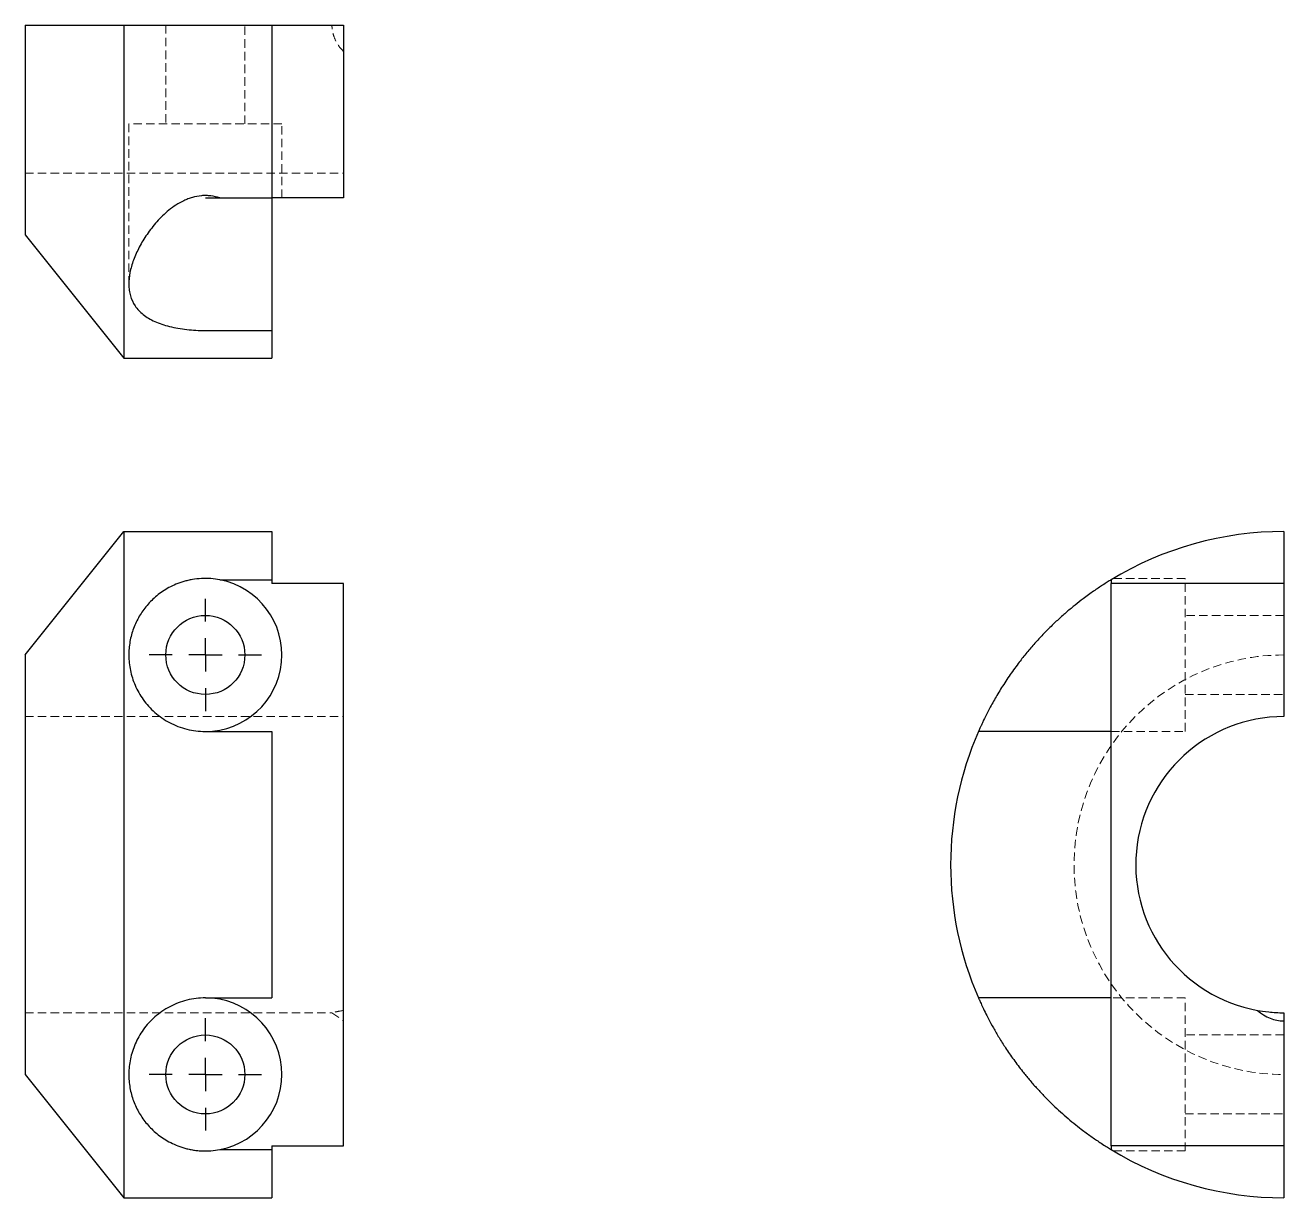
# Model space of a CAD drawing. Header units: millimetres. Extents: x 59 to 248, y 7 to 183.
import ezdxf

# ---------------------------------------------------------------- set-up
doc = ezdxf.new("R2010")
doc.units = ezdxf.units.MM
doc.linetypes.add('HIDDEN', pattern=[1.905, 1.27, -0.635])
doc.layers.add('10', color=7, linetype='Continuous')

# ---------------------------------------------------------------- blocks, each defined once
blk = doc.blocks.new('SW_CENTERMARKSYMBOL_0')
at = {"layer": '10', "color": 0}
for p, q in [((0, 5), (0, 8.43)), ((0, 0), (0, 2.5)), ((-5, 0), (-8.43, 0)), ((0, 0), (-2.5, 0)), ((0, 0), (0, -2.5)), ((0, 0), (2.5, 0)), ((5, 0), (8.43, 0)), ((0, -5), (0, -8.43))]:
    blk.add_line(p, q, dxfattribs=at)
blk = doc.blocks.new('SW_CENTERMARKSYMBOL_1')
at = {"layer": '10', "color": 0}
for p, q in [((0, 5), (0, 8.43)), ((0, 0), (0, 2.5)), ((-5, 0), (-8.43, 0)), ((0, 0), (-2.5, 0)), ((0, 0), (0, -2.5)), ((0, 0), (2.5, 0)), ((5, 0), (8.43, 0)), ((0, -5), (0, -8.43))]:
    blk.add_line(p, q, dxfattribs=at)

msp = doc.modelspace()

# ---------------------------------------------------------------- linework, layer by layer
at = {"color": 7, "linetype": 'Continuous', "lineweight": 25}
for p, q in [((59.11, 183), (59.11, 151.52)), ((59.11, 183), (73.93, 183)), ((73.93, 183), (73.93, 133)), ((73.93, 183), (96.15, 183)), ((96.15, 183), (96.15, 157.07)), ((96.15, 183), (106.89, 183)), ((106.89, 183), (106.89, 157.07)), ((86.15, 157.07), (88.33, 157.07)), ((88.33, 157.07), (96.15, 157.07)), ((106.89, 157.07), (96.15, 157.07)), ((96.15, 157.07), (96.15, 137.17)), ((59.11, 151.52), (73.93, 133)), ((86.15, 137.17), (96.15, 137.17)), ((96.15, 137.17), (96.15, 133)), ((73.93, 133), (96.15, 133)), ((59.11, 88.48), (73.93, 107)), ((73.93, 107), (73.93, 7)), ((73.93, 107), (96.15, 107)), ((96.15, 107), (96.15, 99.75)), ((248, 107), (248, 99.22)), ((88.33, 99.75), (96.15, 99.75)), ((96.15, 99.75), (96.15, 99.22)), ((106.89, 99.22), (96.15, 99.22)), ((106.89, 14.78), (106.89, 99.22)), ((222.07, 99.75), (222.07, 99.22)), ((222.07, 14.78), (222.07, 99.22)), ((248, 99.22), (222.07, 99.22)), ((248, 99.22), (248, 79.22)), ((59.11, 88.48), (59.11, 25.52)), ((86.15, 77), (96.15, 77)), ((96.15, 77), (96.15, 37)), ((222.07, 77), (202.17, 77)), ((86.15, 37), (96.15, 37)), ((222.07, 37), (202.17, 37)), ((248, 34.78), (248, 33.56)), ((248, 33.56), (248, 14.78)), ((59.11, 25.52), (73.93, 7)), ((88.33, 14.25), (96.15, 14.25)), ((96.15, 14.78), (106.89, 14.78)), ((96.15, 14.78), (96.15, 14.25)), ((96.15, 14.25), (96.15, 7)), ((248, 14.78), (222.07, 14.78)), ((222.07, 14.78), (222.07, 14.25)), ((248, 14.78), (248, 7)), ((73.93, 7), (96.15, 7))]:
    msp.add_line(p, q, dxfattribs=at)
at = {"color": 7, "linetype": 'HIDDEN', "lineweight": 18}
for p, q in [((80.22, 183), (80.22, 168.19)), ((92.07, 168.19), (92.07, 183)), ((86.15, 168.19), (74.67, 168.19)), ((74.67, 168.19), (74.67, 144.16)), ((97.63, 168.19), (86.15, 168.19)), ((97.63, 157.07), (97.63, 168.19)), ((59.11, 160.78), (106.89, 160.78)), ((74.68, 144.09), (74.68, 144.16)), ((233.19, 99.96), (222.42, 99.96)), ((233.19, 77), (233.19, 99.96)), ((248, 94.41), (233.19, 94.41)), ((233.19, 82.56), (248, 82.56)), ((59.11, 79.22), (106.89, 79.22)), ((222.07, 77), (233.19, 77)), ((233.19, 37), (222.07, 37)), ((233.19, 14.04), (233.19, 37)), ((59.11, 34.78), (105.15, 34.78)), ((105.15, 34.78), (106.89, 33.56)), ((248, 31.44), (233.19, 31.44)), ((233.19, 19.59), (248, 19.59)), ((222.42, 14.04), (233.19, 14.04))]:
    msp.add_line(p, q, dxfattribs=at)
at = {"color": 7, "linetype": 'Continuous', "lineweight": 25}
for centre in [(86.15, 88.48), (86.15, 25.52)]:
    msp.add_circle(centre, 5.93, dxfattribs=at)
for centre, radius, start, end in [((248, 57), 50, 90, 121.2329), ((86.15, 88.48), 11.48, 270, 79.0342), ((248, 57), 22.22, 90, 259.803), ((248, 57), 50, 156.4218, 203.5782), ((86.15, 25.52), 11.48, 280.9658, 90), ((248, 57), 50, 238.7671, 270)]:
    msp.add_arc(centre, radius, start, end, dxfattribs=at)
at = {"color": 7, "linetype": 'HIDDEN', "lineweight": 18}
msp.add_arc((248, 57), 31.48, 90, 270, dxfattribs=at)
at = {"color": 7, "linetype": 'Continuous', "lineweight": 25}
msp.add_ellipse((248, 41.7), major_axis=(0, -8.14), ratio=0.819152, start_param=5.651993, end_param=6.283185, dxfattribs=at)
at = {"color": 7, "linetype": 'HIDDEN', "lineweight": 18}
for points, knots in [([(106.89, 179.07), (106.42, 179.52), (106, 180.07), (105.52, 181.07), (105.38, 181.43), (105.2, 182.19), (105.15, 182.59), (105.15, 183)], [0, 0, 0, 0, 0.5, 0.5, 0.75, 0.75, 1, 1, 1, 1]), ([(222.42, 99.96), (222.42, 99.96), (222.45, 99.98), (222.35, 99.92), (222.16, 99.81), (222.07, 99.75)], [0, 0, 0, 0, 0.023376, 0.533314, 1, 1, 1, 1]), ([(106.89, 35.13), (106.42, 35.05), (106, 34.96), (105.52, 34.86), (105.38, 34.83), (105.2, 34.79), (105.15, 34.78), (105.15, 34.78)], [0, 0, 0, 0, 0.5, 0.5, 0.75, 0.75, 1, 1, 1, 1]), ([(222.08, 14.24), (222.11, 14.22), (222.26, 14.13), (222.39, 14.06), (222.41, 14.04), (222.42, 14.04)], [0, 0, 0, 0, 0.126067, 0.638028, 1, 1, 1, 1])]:
    msp.add_open_spline(points, degree=3, knots=knots, dxfattribs=at)
at = {"color": 7, "linetype": 'Continuous', "lineweight": 25}
for points, knots in [([(88.33, 157.07), (87.89, 157.22), (87.44, 157.32), (86.74, 157.4), (86.51, 157.42), (86.04, 157.43), (85.8, 157.42), (85.1, 157.36), (84.65, 157.27), (83.98, 157.08), (83.76, 157.01), (83.33, 156.84), (83.12, 156.75), (82.51, 156.46), (82.12, 156.24), (81.37, 155.76), (81.02, 155.5), (80.02, 154.69), (79.42, 154.1), (78.6, 153.19), (78.34, 152.87), (77.85, 152.24), (77.62, 151.92), (76.96, 150.97), (76.58, 150.33), (76.07, 149.36), (75.92, 149.04), (75.63, 148.39), (75.5, 148.07), (75.14, 147.11), (74.96, 146.48), (74.72, 145.25), (74.66, 144.65), (74.67, 143.78), (74.69, 143.49), (74.77, 142.93), (74.83, 142.65), (75.06, 141.85), (75.29, 141.34), (75.77, 140.63), (75.95, 140.4), (76.36, 139.97), (76.59, 139.76), (77.32, 139.18), (77.9, 138.83), (79.24, 138.23), (79.98, 137.98), (81.19, 137.68), (81.61, 137.59), (82.48, 137.44), (82.92, 137.37), (83.82, 137.27), (84.28, 137.24), (85.2, 137.19), (85.68, 137.17), (86.15, 137.17)], [0, 0, 0, 0, 0.03125, 0.03125, 0.046875, 0.046875, 0.0625, 0.0625, 0.09375, 0.09375, 0.109375, 0.109375, 0.125, 0.125, 0.15625, 0.15625, 0.1875, 0.1875, 0.25, 0.25, 0.28125, 0.28125, 0.3125, 0.3125, 0.375, 0.375, 0.40625, 0.40625, 0.4375, 0.4375, 0.5, 0.5, 0.5625, 0.5625, 0.59375, 0.59375, 0.625, 0.625, 0.6875, 0.6875, 0.71875, 0.71875, 0.75, 0.75, 0.8125, 0.8125, 0.875, 0.875, 0.90625, 0.90625, 0.9375, 0.9375, 0.96875, 0.96875, 1, 1, 1, 1]), ([(88.33, 99.75), (87.89, 99.84), (87.44, 99.9), (86.74, 99.95), (86.51, 99.96), (86.04, 99.96), (85.8, 99.96), (85.1, 99.92), (84.65, 99.87), (83.98, 99.76), (83.76, 99.71), (83.33, 99.61), (83.12, 99.56), (82.51, 99.38), (82.12, 99.24), (81.37, 98.93), (81.02, 98.76), (80.02, 98.22), (79.42, 97.81), (78.6, 97.14), (78.34, 96.91), (77.85, 96.42), (77.62, 96.17), (76.96, 95.4), (76.58, 94.86), (76.07, 93.99), (75.92, 93.7), (75.63, 93.09), (75.5, 92.78), (75.14, 91.82), (74.96, 91.16), (74.72, 89.8), (74.66, 89.1), (74.67, 88.02), (74.69, 87.65), (74.77, 86.91), (74.83, 86.53), (75.06, 85.41), (75.29, 84.66), (75.77, 83.55), (75.95, 83.18), (76.36, 82.46), (76.59, 82.11), (77.32, 81.09), (77.9, 80.44), (79.24, 79.26), (79.98, 78.75), (81.19, 78.12), (81.61, 77.93), (82.48, 77.59), (82.92, 77.45), (83.82, 77.23), (84.28, 77.14), (85.2, 77.03), (85.68, 77), (86.15, 77)], [0, 0, 0, 0, 0.03125, 0.03125, 0.046875, 0.046875, 0.0625, 0.0625, 0.09375, 0.09375, 0.109375, 0.109375, 0.125, 0.125, 0.15625, 0.15625, 0.1875, 0.1875, 0.25, 0.25, 0.28125, 0.28125, 0.3125, 0.3125, 0.375, 0.375, 0.40625, 0.40625, 0.4375, 0.4375, 0.5, 0.5, 0.5625, 0.5625, 0.59375, 0.59375, 0.625, 0.625, 0.6875, 0.6875, 0.71875, 0.71875, 0.75, 0.75, 0.8125, 0.8125, 0.875, 0.875, 0.90625, 0.90625, 0.9375, 0.9375, 0.96875, 0.96875, 1, 1, 1, 1]), ([(222.07, 99.75), (222.06, 99.75), (221.94, 99.67), (221.51, 99.41), (220.87, 99), (220.15, 98.53), (219.2, 97.88), (218.03, 97.04), (216.68, 95.99), (215.44, 94.95), (214.17, 93.83), (212.91, 92.64), (211.68, 91.38), (210.47, 90.05), (209.28, 88.65), (208.02, 87.06), (206.97, 85.59), (206.11, 84.3), (205.5, 83.34), (204.94, 82.41), (204.42, 81.51), (203.94, 80.65), (203.42, 79.66), (203.01, 78.83), (202.7, 78.17), (202.46, 77.65), (202.26, 77.2), (202.18, 77.01), (202.18, 77), (202.17, 77)], [0, 0, 0, 0, 0.003346, 0.038081, 0.07378, 0.102729, 0.13169, 0.191043, 0.235198, 0.279359, 0.324781, 0.370202, 0.414664, 0.459119, 0.505182, 0.551232, 0.610284, 0.640606, 0.670923, 0.700526, 0.730125, 0.760896, 0.791663, 0.842395, 0.868713, 0.89503, 0.94046, 0.98732, 1, 1, 1, 1]), ([(86.15, 37), (85.21, 37), (84.28, 36.89), (82.93, 36.55), (82.49, 36.41), (81.62, 36.08), (81.21, 35.89), (80.4, 35.47), (80.02, 35.24), (79.27, 34.72), (78.92, 34.45), (78.25, 33.87), (77.94, 33.56), (77.36, 32.92), (77.09, 32.58), (76.34, 31.55), (75.94, 30.83), (75.46, 29.72), (75.32, 29.34), (75.08, 28.59), (74.98, 28.22), (74.83, 27.47), (74.77, 27.1), (74.69, 26.36), (74.67, 25.99), (74.66, 24.9), (74.72, 24.2), (74.96, 22.83), (75.14, 22.18), (75.5, 21.22), (75.63, 20.91), (75.92, 20.3), (76.07, 20), (76.58, 19.14), (76.96, 18.6), (77.84, 17.57), (78.33, 17.08), (79.42, 16.19), (80.02, 15.78), (81.03, 15.23), (81.38, 15.07), (82.12, 14.76), (82.51, 14.62), (83.12, 14.44), (83.33, 14.39), (83.76, 14.29), (83.98, 14.24), (84.42, 14.17), (84.65, 14.13), (85.1, 14.08), (85.34, 14.06), (86.04, 14.03), (86.52, 14.03), (87.44, 14.1), (87.89, 14.16), (88.33, 14.25)], [0, 0, 0, 0, 0.0625, 0.0625, 0.09375, 0.09375, 0.125, 0.125, 0.15625, 0.15625, 0.1875, 0.1875, 0.21875, 0.21875, 0.25, 0.25, 0.3125, 0.3125, 0.34375, 0.34375, 0.375, 0.375, 0.40625, 0.40625, 0.4375, 0.4375, 0.5, 0.5, 0.5625, 0.5625, 0.59375, 0.59375, 0.625, 0.625, 0.6875, 0.6875, 0.75, 0.75, 0.8125, 0.8125, 0.84375, 0.84375, 0.875, 0.875, 0.890625, 0.890625, 0.90625, 0.90625, 0.921875, 0.921875, 0.9375, 0.9375, 0.96875, 0.96875, 1, 1, 1, 1]), ([(202.17, 37), (202.19, 36.97), (202.21, 36.92), (202.4, 36.49), (202.71, 35.82), (203.14, 34.91), (203.7, 33.8), (204.4, 32.5), (205.25, 31.05), (206.27, 29.44), (207.45, 27.72), (208.65, 26.13), (209.8, 24.73), (210.86, 23.52), (211.95, 22.34), (213.07, 21.21), (214.2, 20.14), (215.34, 19.13), (216.48, 18.18), (217.73, 17.19), (219.07, 16.21), (220.27, 15.39), (221.19, 14.79), (221.77, 14.43), (222, 14.29), (222.08, 14.24)], [0, 0, 0, 0, 0.043851, 0.088998, 0.132843, 0.177918, 0.222637, 0.268498, 0.316384, 0.365372, 0.419498, 0.474745, 0.514309, 0.55388, 0.594582, 0.635287, 0.675537, 0.715788, 0.756962, 0.798131, 0.852043, 0.906839, 0.943028, 0.979941, 1, 1, 1, 1]), ([(244.07, 35.13), (244.52, 35.05), (245.07, 34.96), (246.07, 34.86), (246.43, 34.83), (247.19, 34.79), (247.59, 34.78), (248, 34.78)], [0, 0, 0, 0, 0.5, 0.5, 0.75, 0.75, 1, 1, 1, 1])]:
    msp.add_open_spline(points, degree=3, knots=knots, dxfattribs=at)

# ---------------------------------------------------------------- block references
at = {"layer": '10'}
for name, p in [('SW_CENTERMARKSYMBOL_0', (86.15, 88.48)), ('SW_CENTERMARKSYMBOL_1', (86.15, 25.52))]:
    msp.add_blockref(name, p, dxfattribs=at)

doc.saveas('drawing.dxf')
